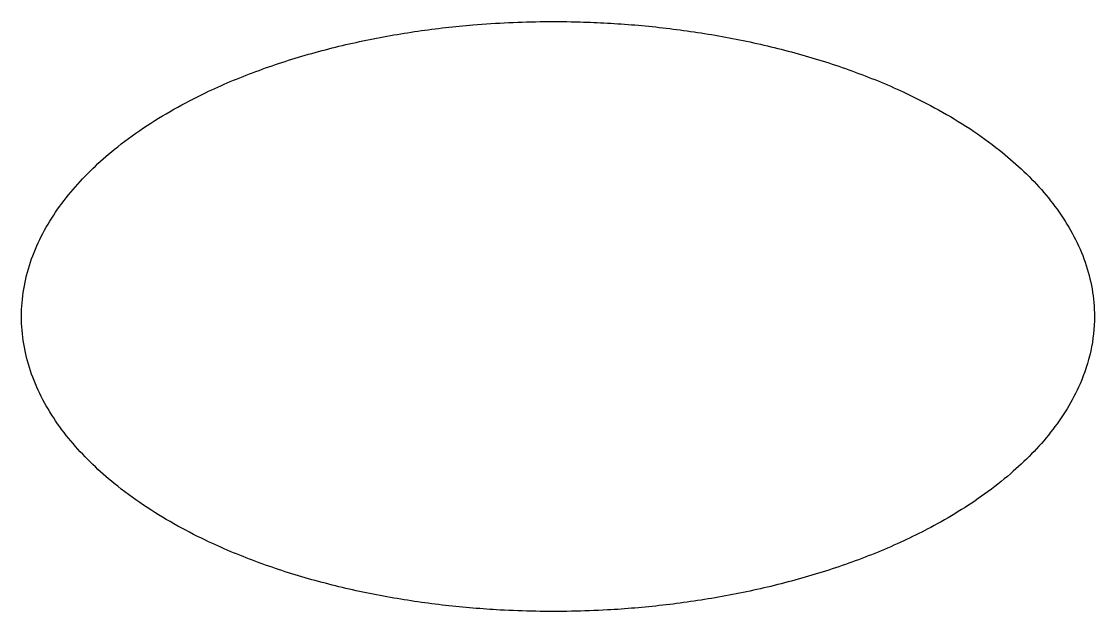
# Model space of a CAD drawing. Header units: inches. Extents: x 20.91 to 23.64, y 11.5 to 13.
import ezdxf

# ---------------------------------------------------------------- set-up
doc = ezdxf.new("R2010")
doc.units = ezdxf.units.IN
doc.header["$MEASUREMENT"] = 0
doc.layers.add('SHELL', color=40, linetype='Continuous')

msp = doc.modelspace()

# ---------------------------------------------------------------- linework, layer by layer
at = {"layer": 'SHELL'}
msp.add_open_spline([(23.6436, 12.2512), (23.6437, 12.2983), (23.631, 12.3689), (23.5928, 12.4561), (23.5549, 12.5179), (23.5094, 12.5752), (23.4581, 12.6276), (23.3973, 12.6799), (23.327, 12.7304), (23.2474, 12.7783), (23.1717, 12.8169), (23.1007, 12.8483), (23.0346, 12.8741), (22.967, 12.8974), (22.8982, 12.9182), (22.8284, 12.9367), (22.7578, 12.9527), (22.6868, 12.9664), (22.6155, 12.9778), (22.5444, 12.9869), (22.4737, 12.9939), (22.4037, 12.9989), (22.3269, 13.0021), (22.2432, 13.0029), (22.1521, 13.0003), (22.068, 12.9949), (21.9909, 12.9873), (21.9208, 12.9783), (21.8506, 12.9671), (21.7806, 12.9536), (21.7111, 12.9377), (21.6424, 12.9194), (21.5746, 12.8988), (21.5081, 12.8756), (21.4432, 12.8499), (21.3734, 12.8186), (21.299, 12.78), (21.2208, 12.7321), (21.1518, 12.6814), (21.0921, 12.6287), (21.0418, 12.5758), (20.9973, 12.5181), (20.9604, 12.456), (20.9326, 12.3901), (20.9153, 12.3214), (20.9094, 12.2512), (20.9153, 12.181), (20.9326, 12.1123), (20.9604, 12.0464), (20.9973, 11.9842), (21.0418, 11.9265), (21.0921, 11.8737), (21.1518, 11.821), (21.2208, 11.7703), (21.299, 11.7223), (21.3734, 11.6838), (21.4432, 11.6525), (21.5081, 11.6268), (21.5746, 11.6036), (21.6424, 11.5829), (21.7111, 11.5647), (21.7806, 11.5488), (21.8506, 11.5353), (21.9208, 11.5241), (21.9909, 11.5151), (22.0606, 11.5082), (22.1372, 11.5029), (22.2208, 11.4998), (22.312, 11.4998), (22.3962, 11.503), (22.4737, 11.5084), (22.5444, 11.5155), (22.6155, 11.5246), (22.6868, 11.536), (22.7578, 11.5497), (22.8284, 11.5657), (22.8982, 11.5842), (22.967, 11.605), (23.0346, 11.6282), (23.1007, 11.6541), (23.1649, 11.6825), (23.2305, 11.7153), (23.2975, 11.7536), (23.3657, 11.7988), (23.4282, 11.8479), (23.4843, 11.9003), (23.533, 11.9552), (23.5749, 12.0149), (23.6248, 12.1099), (23.6438, 12.192), (23.6436, 12.2512)], degree=3, knots=[0, 0, 0, 0, 0.020742, 0.031252, 0.041909, 0.05269, 0.06352, 0.074266, 0.088078, 0.101695, 0.115242, 0.125581, 0.136024, 0.146553, 0.157151, 0.167794, 0.178458, 0.189117, 0.199744, 0.21031, 0.220784, 0.231135, 0.24133, 0.254717, 0.268106, 0.281601, 0.291925, 0.302339, 0.312811, 0.323313, 0.333818, 0.3443, 0.354737, 0.365105, 0.375388, 0.38557, 0.398914, 0.412361, 0.426032, 0.436717, 0.44749, 0.458224, 0.468846, 0.479329, 0.4897, 0.500009, 0.510318, 0.520689, 0.531173, 0.541794, 0.552529, 0.563301, 0.573986, 0.587657, 0.601104, 0.614448, 0.62463, 0.634913, 0.645282, 0.655718, 0.666201, 0.676706, 0.687208, 0.69768, 0.708093, 0.718417, 0.728621, 0.74201, 0.755397, 0.768884, 0.779235, 0.789709, 0.800274, 0.810901, 0.821561, 0.832225, 0.842868, 0.853465, 0.863995, 0.874437, 0.884777, 0.895001, 0.906846, 0.918851, 0.93111, 0.941917, 0.952736, 0.963461, 0.974044, 1, 1, 1, 1], dxfattribs=at)

doc.saveas('drawing.dxf')
